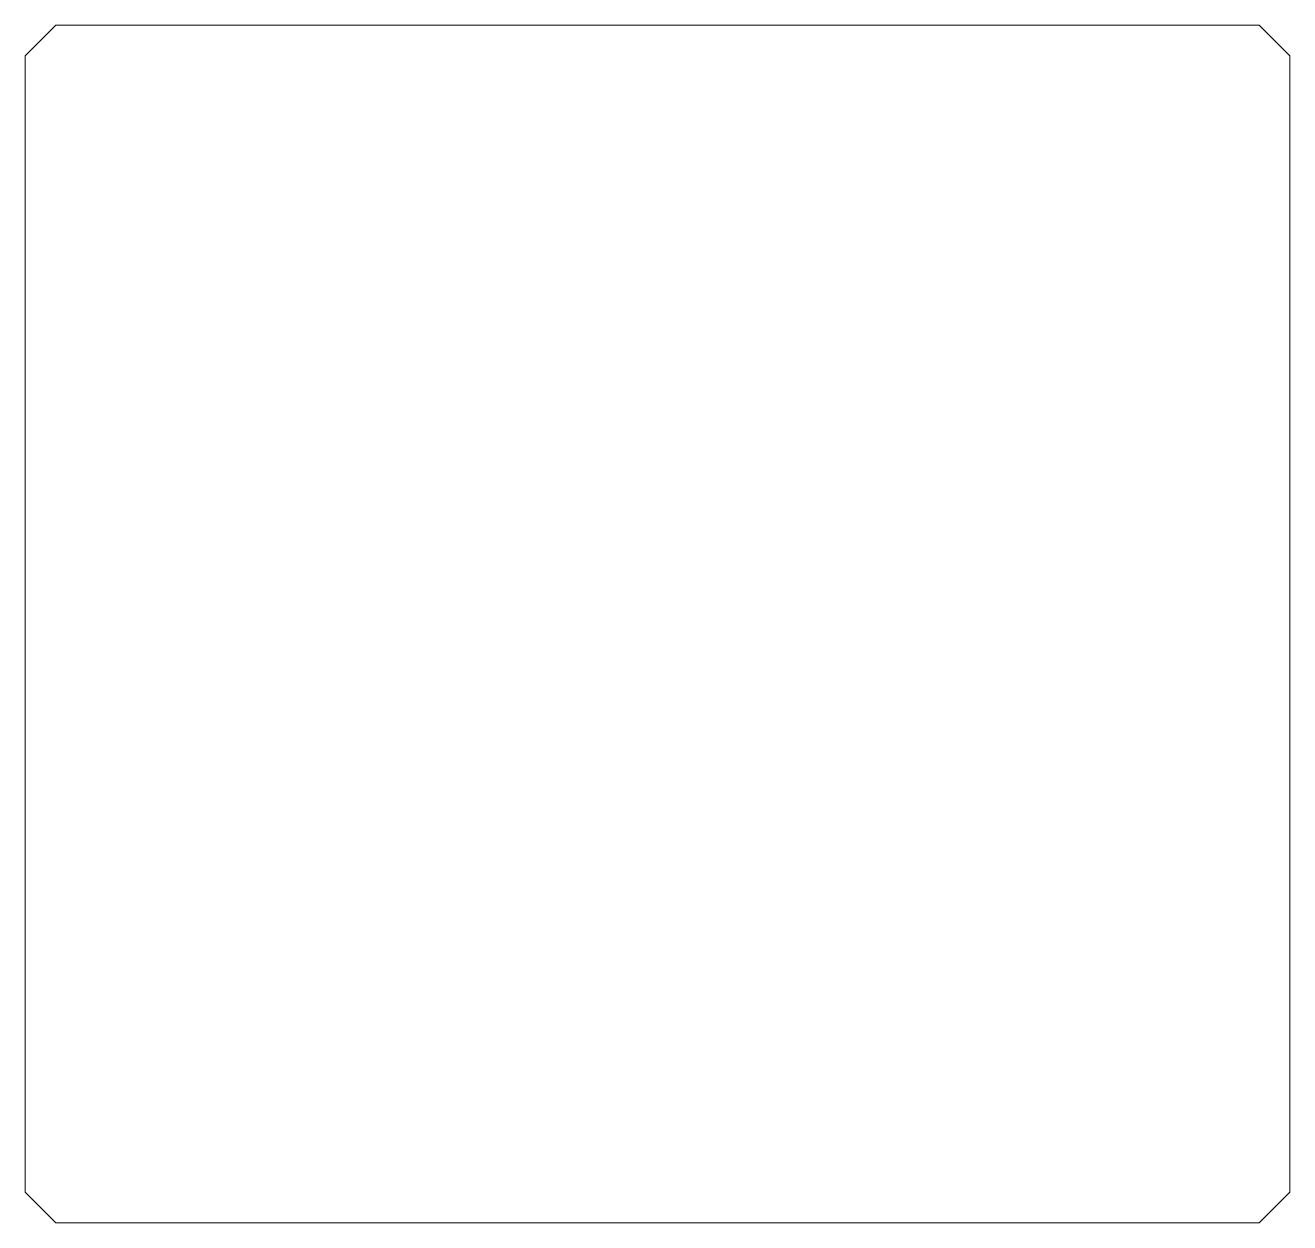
# Model space of a CAD drawing. Header units: millimetres. Extents: x -207 to 207, y -196 to 196.
import ezdxf

# ---------------------------------------------------------------- set-up
doc = ezdxf.new("R2010")
doc.units = ezdxf.units.MM

msp = doc.modelspace()

# ---------------------------------------------------------------- linework, layer by layer
at = {"color": 170, "linetype": 'Continuous', "lineweight": 15}
for p, q in [((-207, 186), (-197, 196)), ((197, 196), (-197, 196)), ((207, 186), (197, 196)), ((-207, -186), (-207, 186)), ((207, -186), (207, 186)), ((-197, -196), (-207, -186)), ((197, -196), (207, -186)), ((197, -196), (-197, -196))]:
    msp.add_line(p, q, dxfattribs=at)

doc.saveas('drawing.dxf')
